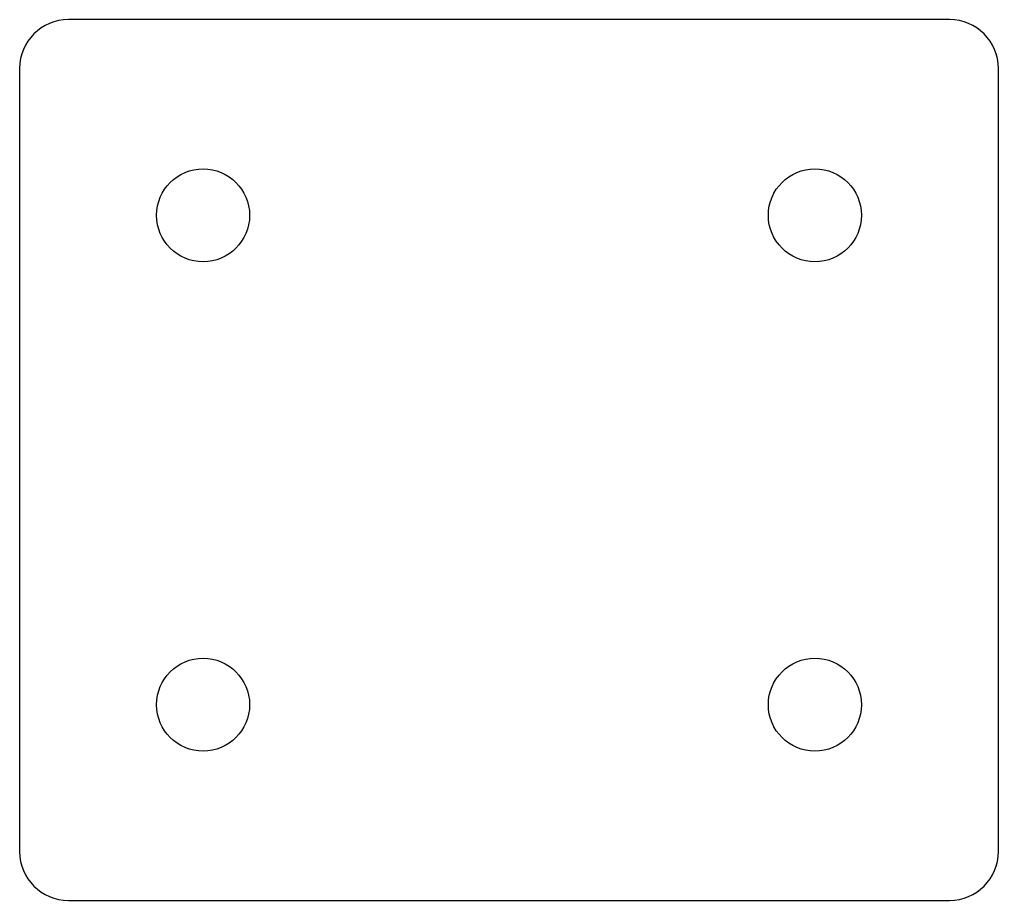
# Model space of a CAD drawing. Header units: millimetres. Extents: x -10.5 to 29.5, y -19.3 to 16.7.
import ezdxf

# ---------------------------------------------------------------- set-up
doc = ezdxf.new("R2010")
doc.units = ezdxf.units.MM

msp = doc.modelspace()

# ---------------------------------------------------------------- linework, layer by layer
at = {"color": 7, "linetype": 'Continuous', "lineweight": 25}
for p, q in [((27.482, 16.681), (-8.518, 16.681)), ((-10.518, 14.681), (-10.518, -17.319)), ((29.482, -17.319), (29.482, 14.681)), ((-8.518, -19.319), (27.482, -19.319))]:
    msp.add_line(p, q, dxfattribs=at)
for centre in [(-3.018, 8.681), (21.982, 8.681), (-3.018, -11.319), (21.982, -11.319)]:
    msp.add_circle(centre, 1.9, dxfattribs=at)
for centre, start, end in [((-8.518, 14.681), 90, 180), ((27.482, 14.681), 0, 90), ((-8.518, -17.319), 180, 270), ((27.482, -17.319), 270, 0)]:
    msp.add_arc(centre, 2, start, end, dxfattribs=at)

doc.saveas('drawing.dxf')
